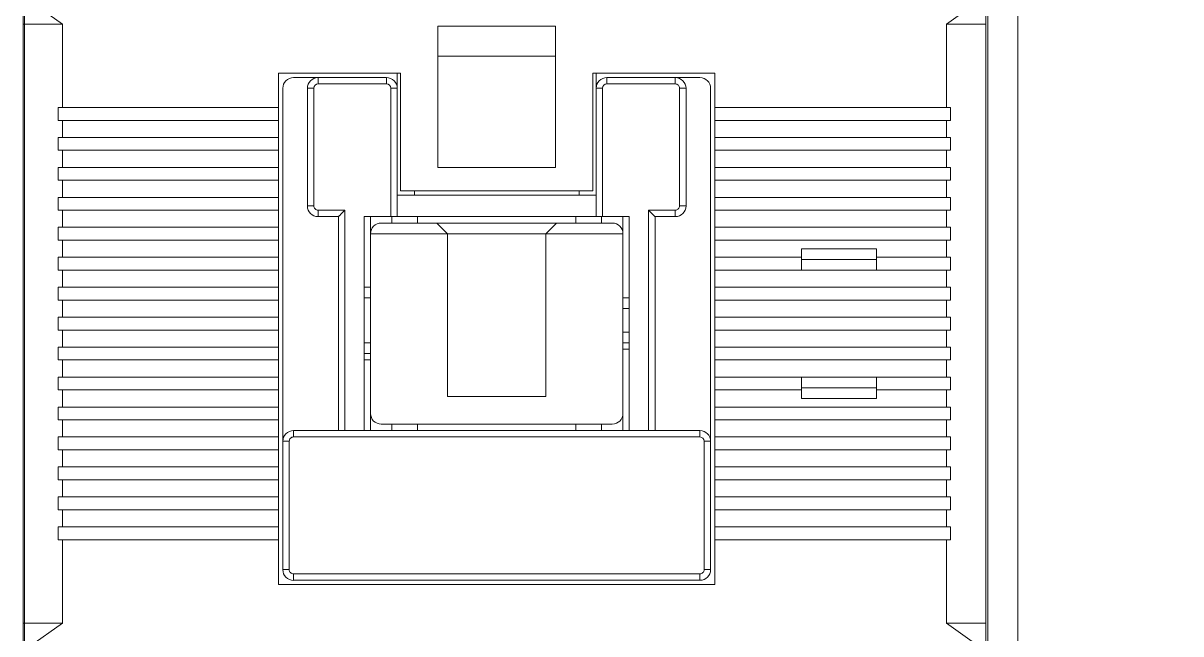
# Model space of a CAD drawing. Header units: millimetres. Extents: x 41 to 1635, y 11 to 1528.
# Drawn here: x 368.8 to 426.7, y 1138.4 to 1168.9 of the extents above; entities that cross this region are included whole.
import ezdxf

# ---------------------------------------------------------------- set-up
doc = ezdxf.new("R2010")
doc.units = ezdxf.units.MM
doc.header["$LTSCALE"] = 8
doc.layers.get('0').update_dxf_attribs({"linetype": 'CONTINUOUS'})
doc.layers.add('PDF_Geometry', color=7, linetype='CONTINUOUS')

# ---------------------------------------------------------------- blocks, each defined once
blk = doc.blocks.new('Contactor1')
at = {"layer": 'PDF_Geometry', "lineweight": 9}
for points in [[(-0.77194, -1.10581), (-0.77194, -1.16265), (-0.79324, -1.16265), (-0.79324, 0.01665), (-0.77194, 0.01665), (-0.77194, -0.04019)], [(-0.79181, -0.28953), (-0.79181, -0.30303), (-0.79181, -0.84295), (-0.79181, -0.85716), (-0.79324, -0.85716)], [(-0.79324, -0.35863), (-0.79324, -0.31901), (-0.79324, -0.35863), (-0.79324, -0.37408)], [(-0.70797, -0.81763), (-0.7577, -0.80887), (-0.77194, -0.80887), (-0.77194, -0.33713), (-0.7577, -0.33713), (-0.70797, -0.32838)], [(-1.42834, -0.35863), (-1.40649, -0.37408), (-1.40649, -0.42949), (-1.40933, -0.42949), (-1.40933, -0.43802), (-1.40649, -0.43802), (-1.40419, -0.43802)], [(-0.79749, -0.35863), (-0.81935, -0.37408), (-0.81935, -0.42949), (-0.82165, -0.42949)], [(-1.43263, -0.37408), (-1.40649, -0.37408), (-1.40649, -0.42949)], [(-1.15713, -0.39541), (-1.07898, -0.39541)], [(-1.18413, -0.40677), (-1.18413, -0.50195)], [(-1.05199, -0.50195), (-1.05199, -0.40677)], [(-1.40933, -0.42949), (-1.40933, -0.43802), (-1.40649, -0.43802), (-1.40649, -0.44938), (-1.40933, -0.44938), (-1.40933, -0.45791), (-1.40649, -0.45791), (-1.40419, -0.45791)], [(-1.26298, -0.42949), (-1.40933, -0.42949), (-1.40649, -0.42949), (-1.40419, -0.42949)], [(-0.82165, -0.43802), (-0.81935, -0.43802), (-0.81935, -0.44938), (-0.81935, -0.43802), (-0.81653, -0.43802), (-0.81653, -0.42949), (-0.81935, -0.42949), (-0.82165, -0.42949), (-0.97313, -0.42949)], [(-1.26298, -0.44938), (-1.40649, -0.44938), (-1.40649, -0.43802), (-1.26298, -0.43802)], [(-1.40419, -0.44938), (-1.40649, -0.44938), (-1.40933, -0.44938), (-1.40933, -0.45791), (-1.40649, -0.45791), (-1.40649, -0.46928), (-1.40933, -0.46928), (-1.40933, -0.47781), (-1.40649, -0.47781), (-1.40419, -0.47781)], [(-0.97313, -0.44938), (-0.82165, -0.44938)], [(-0.81653, -0.44938), (-0.81653, -0.45791)], [(-0.81653, -0.44938), (-0.81653, -0.45791)], [(-1.26298, -0.46928), (-1.40649, -0.46928), (-1.40649, -0.45791), (-1.26298, -0.45791)], [(-0.97313, -0.45791), (-0.82165, -0.45791)], [(-0.81935, -0.45791), (-0.81653, -0.45791)], [(-0.81935, -0.45791), (-0.81653, -0.45791)], [(-1.40419, -0.46928), (-1.40649, -0.46928), (-1.40933, -0.46928), (-1.40933, -0.47781), (-1.40649, -0.47781), (-1.40649, -0.48916), (-1.40933, -0.48916), (-1.40933, -0.4977), (-1.40649, -0.4977), (-1.40419, -0.4977)], [(-0.97313, -0.46928), (-0.82165, -0.46928)], [(-0.81653, -0.46928), (-0.81653, -0.47781)], [(-0.81653, -0.46928), (-0.81653, -0.47781)], [(-1.26298, -0.48916), (-1.40649, -0.48916), (-1.40649, -0.47781), (-1.26298, -0.47781)], [(-0.97313, -0.47781), (-0.82165, -0.47781)], [(-0.81935, -0.47781), (-0.81653, -0.47781)], [(-0.81935, -0.47781), (-0.81653, -0.47781)], [(-1.26298, -0.52895), (-1.40649, -0.52895), (-1.40649, -0.51759), (-1.40933, -0.51759), (-1.40933, -0.50905), (-1.40649, -0.50905), (-1.40649, -0.4977), (-1.40933, -0.4977), (-1.40933, -0.48916), (-1.40649, -0.48916), (-1.40419, -0.48916)], [(-1.18413, -0.48776), (-1.05199, -0.48776)], [(-1.17277, -0.48776), (-1.17277, -0.4849)], [(-1.06335, -0.4849), (-1.06335, -0.48776)], [(-0.97313, -0.48916), (-0.82165, -0.48916)], [(-0.81653, -0.48916), (-0.81653, -0.4977)], [(-0.81653, -0.48916), (-0.81653, -0.4977)], [(-1.26298, -0.50905), (-1.40649, -0.50905), (-1.40649, -0.4977), (-1.26298, -0.4977)], [(-1.2232, -0.64403), (-1.2232, -0.50195), (-1.23672, -0.50195), (-1.23672, -0.4977), (-1.21894, -0.4977), (-1.21894, -0.64403)], [(-1.01719, -0.64403), (-1.01719, -0.4977), (-0.99944, -0.4977), (-0.99944, -0.50195), (-1.01291, -0.50195), (-1.01291, -0.64403)], [(-0.97313, -0.4977), (-0.82165, -0.4977)], [(-0.81935, -0.4977), (-0.81653, -0.4977)], [(-0.81935, -0.4977), (-0.81653, -0.4977)], [(-1.20615, -0.64403), (-1.20615, -0.50195), (-1.02998, -0.50195), (-1.02998, -0.64403)], [(-1.2019, -0.64403), (-1.2019, -0.50195)], [(-1.18767, -0.50621), (-1.18767, -0.50195)], [(-1.17063, -0.50195), (-1.17063, -0.50621)], [(-1.15784, -0.50621), (-1.15076, -0.51333), (-1.15076, -0.62131), (-1.08538, -0.62131), (-1.08538, -0.51333), (-1.07827, -0.50621)], [(-1.06547, -0.50621), (-1.06547, -0.50195)], [(-1.04844, -0.50195), (-1.04844, -0.50621)], [(-1.03422, -0.50195), (-1.03422, -0.64403)], [(-1.26298, -0.51759), (-1.40933, -0.51759), (-1.40933, -0.50905), (-1.40649, -0.50905), (-1.40419, -0.50905)], [(-0.97313, -0.50905), (-0.82165, -0.50905)], [(-0.81653, -0.50905), (-0.81653, -0.51759)], [(-0.81653, -0.50905), (-0.81653, -0.51759)], [(-1.40419, -0.51759), (-1.40649, -0.51759), (-1.40649, -0.52895), (-1.40933, -0.52895), (-1.40933, -0.53748), (-1.40649, -0.53748), (-1.40419, -0.53748)], [(-1.40649, -0.51759), (-1.40933, -0.51759)], [(-0.97313, -0.51759), (-0.82165, -0.51759)], [(-0.81935, -0.51759), (-0.81653, -0.51759)], [(-0.81935, -0.51759), (-0.81653, -0.51759)], [(-1.26298, -0.53748), (-1.40649, -0.53748), (-1.40649, -0.54884), (-1.40649, -0.53748), (-1.40933, -0.53748), (-1.40933, -0.52895), (-1.40649, -0.52895), (-1.40419, -0.52895)], [(-0.91559, -0.52895), (-0.97313, -0.52895)], [(-0.91559, -0.53748), (-0.91559, -0.52327), (-0.86587, -0.52327), (-0.86587, -0.53748)], [(-0.86587, -0.53037), (-0.91559, -0.53037)], [(-0.86587, -0.52895), (-0.82165, -0.52895)], [(-0.81653, -0.52895), (-0.81653, -0.53748)], [(-0.81653, -0.52895), (-0.81653, -0.53748)], [(-0.97313, -0.53748), (-0.82165, -0.53748)], [(-0.81935, -0.53748), (-0.81653, -0.53748)], [(-0.81935, -0.53748), (-0.81653, -0.53748)], [(-1.26298, -0.55737), (-1.40933, -0.55737), (-1.40933, -0.54884), (-1.40649, -0.54884), (-1.40419, -0.54884)], [(-1.40649, -0.54884), (-1.40933, -0.54884), (-1.26298, -0.54884)], [(-1.40933, -0.54884), (-1.40933, -0.55737)], [(-1.2019, -0.54884), (-1.20615, -0.54884)], [(-0.97313, -0.54884), (-0.82165, -0.54884)], [(-0.81653, -0.54884), (-0.81653, -0.55737)], [(-0.81653, -0.54884), (-0.81653, -0.55737)], [(-1.40649, -0.56874), (-1.40649, -0.55737), (-1.40933, -0.55737), (-1.40649, -0.55737), (-1.40419, -0.55737)], [(-1.26298, -0.56874), (-1.40933, -0.56874), (-1.40649, -0.56874), (-1.40649, -0.55737)], [(-1.2019, -0.55595), (-1.20615, -0.55595)], [(-1.02998, -0.55595), (-1.03422, -0.55595)], [(-0.97313, -0.55737), (-0.82165, -0.55737)], [(-0.81935, -0.55737), (-0.81653, -0.55737)], [(-0.81935, -0.55737), (-0.81653, -0.55737)], [(-1.26298, -0.57727), (-1.40933, -0.57727), (-1.40933, -0.56874), (-1.40649, -0.56874), (-1.40419, -0.56874)], [(-1.40933, -0.56874), (-1.40933, -0.57727)], [(-1.02998, -0.56306), (-1.03422, -0.56306)], [(-0.97313, -0.56874), (-0.82165, -0.56874)], [(-0.81653, -0.56874), (-0.81653, -0.57727)], [(-0.81653, -0.56874), (-0.81653, -0.57727)], [(-1.40649, -0.58863), (-1.40649, -0.57727), (-1.40933, -0.57727), (-1.40649, -0.57727), (-1.40419, -0.57727)], [(-1.26298, -0.58863), (-1.40933, -0.58863), (-1.40649, -0.58863), (-1.40649, -0.57727)], [(-1.03422, -0.57869), (-1.02998, -0.57869)], [(-0.97313, -0.57727), (-0.82165, -0.57727)], [(-0.81935, -0.57727), (-0.81653, -0.57727)], [(-0.81935, -0.57727), (-0.81653, -0.57727)], [(-1.40933, -0.58863), (-1.40933, -0.59716), (-1.40649, -0.59716), (-1.40419, -0.59716)], [(-1.40419, -0.58863), (-1.40649, -0.58863), (-1.40933, -0.58863), (-1.40933, -0.59716), (-1.40649, -0.59716), (-1.40649, -0.60852), (-1.40933, -0.60852), (-1.40933, -0.61703), (-1.40649, -0.61703), (-1.40419, -0.61703)], [(-1.20615, -0.5858), (-1.2019, -0.5858)], [(-1.03422, -0.5858), (-1.02998, -0.5858)], [(-1.03422, -0.59005), (-1.02998, -0.59005)], [(-0.97313, -0.58863), (-0.82165, -0.58863)], [(-0.81653, -0.58863), (-0.81653, -0.59716)], [(-0.81653, -0.58863), (-0.81653, -0.59716)], [(-1.26298, -0.60852), (-1.40649, -0.60852), (-1.40649, -0.59716), (-1.26298, -0.59716)], [(-1.20615, -0.5929), (-1.2019, -0.5929)], [(-1.20615, -0.59716), (-1.2019, -0.59716)], [(-0.97313, -0.59716), (-0.82165, -0.59716)], [(-0.81935, -0.59716), (-0.81653, -0.59716)], [(-0.81935, -0.59716), (-0.81653, -0.59716)], [(-1.26298, -0.61703), (-1.40649, -0.61703), (-1.40649, -0.62841), (-1.40649, -0.61703), (-1.40933, -0.61703), (-1.40933, -0.60852), (-1.40649, -0.60852), (-1.40419, -0.60852)], [(-0.97313, -0.60852), (-0.82165, -0.60852)], [(-0.86587, -0.60852), (-0.86587, -0.62273), (-0.91559, -0.62273), (-0.91559, -0.60852)], [(-0.81653, -0.60852), (-0.81653, -0.61703)], [(-0.81653, -0.60852), (-0.81653, -0.61703)], [(-0.97313, -0.61703), (-0.91559, -0.61703)], [(-0.91559, -0.61562), (-0.86587, -0.61562)], [(-0.86587, -0.61703), (-0.82165, -0.61703)], [(-0.81935, -0.61703), (-0.81653, -0.61703)], [(-0.81935, -0.61703), (-0.81653, -0.61703)], [(-1.26298, -0.63695), (-1.40933, -0.63695), (-1.40933, -0.62841), (-1.40649, -0.62841), (-1.40419, -0.62841)], [(-1.40649, -0.62841), (-1.40933, -0.62841), (-1.26298, -0.62841)], [(-1.40933, -0.62841), (-1.40933, -0.63695)], [(-0.97313, -0.62841), (-0.82165, -0.62841)], [(-0.81653, -0.62841), (-0.81653, -0.63695)], [(-0.81653, -0.62841), (-0.81653, -0.63695)], [(-1.40649, -0.6483), (-1.40649, -0.63695), (-1.40933, -0.63695), (-1.40649, -0.63695), (-1.40419, -0.63695)], [(-1.40933, -0.6483), (-1.40649, -0.6483), (-1.40649, -0.63695)], [(-0.97313, -0.63695), (-0.82165, -0.63695)], [(-0.81935, -0.63695), (-0.81653, -0.63695)], [(-0.81935, -0.63695), (-0.81653, -0.63695)], [(-1.18767, -0.64403), (-1.18767, -0.63977)], [(-1.17063, -0.64403), (-1.17063, -0.63977)], [(-1.06547, -0.63977), (-1.06547, -0.64403)], [(-1.04844, -0.63977), (-1.04844, -0.64403)], [(-1.40419, -0.65684), (-1.40649, -0.65684), (-1.40933, -0.65684), (-1.40933, -0.6483), (-1.26298, -0.6483)], [(-1.40933, -0.66819), (-1.40649, -0.66819), (-1.40649, -0.65684), (-1.40933, -0.65684), (-1.40933, -0.6483), (-1.40649, -0.6483), (-1.40419, -0.6483)], [(-0.97313, -0.6483), (-0.82165, -0.6483)], [(-0.81653, -0.6483), (-0.81653, -0.65684)], [(-0.81653, -0.6483), (-0.81653, -0.65684)], [(-1.40649, -0.66819), (-1.40649, -0.65684), (-1.26298, -0.65684)], [(-0.97313, -0.65684), (-0.82165, -0.65684)], [(-0.81935, -0.65684), (-0.81653, -0.65684)], [(-0.81935, -0.65684), (-0.81653, -0.65684)], [(-1.40419, -0.67673), (-1.40649, -0.67673), (-1.40933, -0.67673), (-1.40933, -0.66819), (-1.26298, -0.66819)], [(-1.40419, -0.66819), (-1.40649, -0.66819), (-1.40933, -0.66819), (-1.40933, -0.67673)], [(-0.97313, -0.66819), (-0.82165, -0.66819)], [(-0.81653, -0.66819), (-0.81653, -0.67673)], [(-0.81653, -0.66819), (-0.81653, -0.67673)], [(-1.40419, -0.68809), (-1.40649, -0.68809), (-1.40933, -0.68809), (-1.40649, -0.68809), (-1.40649, -0.67673), (-1.40933, -0.67673), (-1.26298, -0.67673)], [(-1.40649, -0.67673), (-1.40649, -0.68809), (-1.26298, -0.68809)], [(-0.97313, -0.67673), (-0.82165, -0.67673)], [(-0.81935, -0.67673), (-0.81653, -0.67673)], [(-0.81935, -0.67673), (-0.81653, -0.67673)], [(-0.97313, -0.68809), (-0.82165, -0.68809)], [(-0.81653, -0.68809), (-0.81653, -0.69662)], [(-0.81653, -0.68809), (-0.81653, -0.69662)], [(-1.40419, -0.69662), (-1.40649, -0.69662), (-1.40933, -0.69662), (-1.40649, -0.69662), (-1.40649, -0.70799), (-1.40933, -0.70799), (-1.40933, -0.71649), (-1.40649, -0.71649), (-1.40419, -0.71649)], [(-1.26298, -0.69662), (-1.40649, -0.69662), (-1.40649, -0.70799), (-1.26298, -0.70799)], [(-0.97313, -0.69662), (-0.82165, -0.69662)], [(-0.81935, -0.69662), (-0.81653, -0.69662)], [(-0.81935, -0.69662), (-0.81653, -0.69662)], [(-1.40419, -0.70799), (-1.40649, -0.70799), (-1.40933, -0.70799), (-1.40933, -0.71649), (-1.26298, -0.71649)], [(-0.97313, -0.70799), (-0.82165, -0.70799)], [(-1.42834, -0.78737), (-1.40649, -0.77192), (-1.40649, -0.71649), (-1.40933, -0.71649)], [(-0.97313, -0.71649), (-0.82165, -0.71649)], [(-0.79324, -0.77192), (-0.81935, -0.77192), (-0.81935, -0.71649), (-0.81935, -0.77192), (-0.79749, -0.78737)]]:
    blk.add_lwpolyline(points, dxfattribs=at)
at = {"layer": 'PDF_Geometry', "lineweight": 20}
blk.add_lwpolyline([(-1.43184, -0.03744), (-1.43184, -1.10747)], dxfattribs=at)
at = {"layer": 'PDF_Geometry', "lineweight": 9}
for points in [[(-1.43263, -0.77192), (-1.43263, -0.37408), (-1.43263, -0.35863), (-1.43263, -0.31901), (-1.43263, -0.30731), (-1.43263, -0.21106), (-1.43263, -0.10413), (-1.43263, -0.0544), (-1.43263, -0.10413, -0.414085), (-1.42549, -0.09701)], [(-0.97313, -0.43802), (-0.82165, -0.43802), (-0.81935, -0.43802), (-0.81653, -0.43802), (-0.81653, -0.42949), (-0.81935, -0.42949), (-0.81935, -0.37408), (-0.79324, -0.37408), (-0.79324, -0.77192), (-0.79324, -0.78737), (-0.79324, -0.82698), (-0.79324, -0.83869), (-0.79324, -0.93494), (-0.79324, -1.04188), (-0.79324, -1.0916), (-0.79324, -1.10581), (-0.62273, -1.10581, 0.414184), (-0.56591, -1.16265)], [(-1.25303, -0.64403, 0.416411), (-1.26013, -0.65115), (-1.25587, -0.65115), (-1.25587, -0.73638), (-1.26013, -0.73638), (-1.26013, -0.41672, -0.416853), (-1.25303, -0.40962), (-1.19123, -0.40962), (-1.19123, -0.41385), (-1.23672, -0.41385), (-1.23672, -0.40962, 0.41506), (-1.2438, -0.41672)], [(-1.19123, -0.40962, -0.415385), (-1.18413, -0.41672), (-1.18838, -0.41672), (-1.18838, -0.50195)], [(-1.04773, -0.50195), (-1.04773, -0.41672), (-1.05199, -0.41672, -0.414976), (-1.04488, -0.40962)], [(-0.98308, -0.64403, -0.41274), (-0.97598, -0.65115), (-0.98024, -0.65115), (-0.98024, -0.73638), (-0.97598, -0.73638), (-0.97598, -0.41672, 0.413181), (-0.98308, -0.40962), (-1.04488, -0.40962), (-1.04488, -0.41385), (-0.99944, -0.41385), (-0.99944, -0.40962, -0.414562), (-0.99231, -0.41672)], [(-1.03422, -0.63267, -0.413803), (-1.04134, -0.63977), (-1.1948, -0.63977, -0.413136), (-1.2019, -0.63267)], [(-1.42549, -1.04898, -0.414134), (-1.43263, -1.04188), (-1.43263, -1.0916), (-1.43263, -1.04188), (-1.43263, -0.93494), (-1.43263, -0.83869), (-1.43263, -0.82698), (-1.43263, -0.78737), (-1.43263, -0.77192), (-1.40649, -0.77192), (-1.40649, -0.71649)]]:
    blk.add_lwpolyline(points, format="xyb", dxfattribs=at)
for points in [[(-1.07898, -0.37552), (-1.07898, -0.46928), (-1.15713, -0.46928), (-1.15713, -0.37552)], [(-1.0541, -0.40677), (-1.0541, -0.4849), (-1.18199, -0.4849), (-1.18199, -0.40677), (-1.26298, -0.40677), (-1.26298, -0.74634), (-0.97313, -0.74634), (-0.97313, -0.40677)], [(-1.23953, -0.41672), (-1.23953, -0.49484), (-1.2438, -0.49484), (-1.2438, -0.41672)], [(-0.99658, -0.41672), (-0.99231, -0.41672), (-0.99231, -0.49484), (-0.99658, -0.49484)], [(-0.81653, -0.44938), (-0.81935, -0.44938), (-0.82165, -0.44938), (-0.81935, -0.44938)], [(-0.81935, -0.45791), (-0.82165, -0.45791), (-0.81935, -0.45791), (-0.81935, -0.46928)], [(-0.81653, -0.46928), (-0.81935, -0.46928), (-0.82165, -0.46928), (-0.81935, -0.46928)], [(-0.81935, -0.47781), (-0.82165, -0.47781), (-0.81935, -0.47781), (-0.81935, -0.48916)], [(-0.81653, -0.48916), (-0.81935, -0.48916), (-0.82165, -0.48916), (-0.81935, -0.48916)], [(-0.81935, -0.4977), (-0.82165, -0.4977), (-0.81935, -0.4977), (-0.81935, -0.50905)], [(-0.81653, -0.50905), (-0.81935, -0.50905), (-0.82165, -0.50905), (-0.81935, -0.50905)], [(-0.81935, -0.51759), (-0.82165, -0.51759), (-0.81935, -0.51759), (-0.81935, -0.52895)], [(-0.81653, -0.52895), (-0.81935, -0.52895), (-0.82165, -0.52895), (-0.81935, -0.52895)], [(-0.81935, -0.53748), (-0.82165, -0.53748), (-0.81935, -0.53748), (-0.81935, -0.54884)], [(-0.81653, -0.54884), (-0.81935, -0.54884), (-0.82165, -0.54884), (-0.81935, -0.54884)], [(-0.81935, -0.55737), (-0.82165, -0.55737), (-0.81935, -0.55737), (-0.81935, -0.56874)], [(-0.81653, -0.56874), (-0.81935, -0.56874), (-0.82165, -0.56874), (-0.81935, -0.56874)], [(-0.81935, -0.57727), (-0.82165, -0.57727), (-0.81935, -0.57727), (-0.81935, -0.58863)], [(-0.81653, -0.58863), (-0.81935, -0.58863), (-0.82165, -0.58863), (-0.81935, -0.58863)], [(-0.81935, -0.59716), (-0.82165, -0.59716), (-0.81935, -0.59716), (-0.81935, -0.60852)], [(-0.81653, -0.60852), (-0.81935, -0.60852), (-0.82165, -0.60852), (-0.81935, -0.60852)], [(-0.81935, -0.61703), (-0.82165, -0.61703), (-0.81935, -0.61703), (-0.81935, -0.62841)], [(-0.81653, -0.62841), (-0.81935, -0.62841), (-0.82165, -0.62841), (-0.81935, -0.62841)], [(-0.81935, -0.63695), (-0.82165, -0.63695), (-0.81935, -0.63695), (-0.81935, -0.6483)], [(-0.98308, -0.64403), (-0.98308, -0.6483), (-1.25303, -0.6483), (-1.25303, -0.64403)], [(-0.81653, -0.6483), (-0.81935, -0.6483), (-0.82165, -0.6483), (-0.81935, -0.6483)], [(-0.81935, -0.65684), (-0.82165, -0.65684), (-0.81935, -0.65684), (-0.81935, -0.66819)], [(-0.81653, -0.66819), (-0.81935, -0.66819), (-0.82165, -0.66819), (-0.81935, -0.66819)], [(-0.81935, -0.67673), (-0.82165, -0.67673), (-0.81935, -0.67673), (-0.81935, -0.68809)], [(-1.40933, -0.69662), (-1.40933, -0.68809)], [(-0.81653, -0.68809), (-0.81935, -0.68809), (-0.82165, -0.68809), (-0.81935, -0.68809)], [(-0.81935, -0.69662), (-0.82165, -0.69662), (-0.81935, -0.69662), (-0.81935, -0.70799)], [(-0.81935, -0.71649), (-0.82165, -0.71649), (-0.81935, -0.71649), (-0.81653, -0.71649), (-0.81653, -0.70799), (-0.81935, -0.70799), (-0.82165, -0.70799), (-0.81935, -0.70799), (-0.81653, -0.70799), (-0.81653, -0.71649)], [(-0.98308, -0.74349), (-0.98308, -0.73923), (-1.25303, -0.73923), (-1.25303, -0.74349)]]:
    blk.add_lwpolyline(points, close=True, dxfattribs=at)
blk.add_lwpolyline([(-1.2019, -0.51333), (-1.03422, -0.51333, 0.41343), (-1.04134, -0.50621), (-1.1948, -0.50621, 0.41276)], format="xyb", close=True, dxfattribs=at)
for centre, radius, start, end in [((-1.19125, -0.41672), 0.00286, 0.04405, 89.67937), ((-1.04487, -0.41672), 0.00286, 90.31777, 179.95881), ((-0.99943, -0.41671), 0.00286, 359.92252, 90.0772), ((-1.23672, -0.49487), 0.00708, 179.77577, 269.99842), ((-1.2367, -0.49487), 0.00283, 179.38344, 269.77856), ((-0.99942, -0.49484), 0.00711, 269.88245, 0.00844), ((-0.99942, -0.49486), 0.00284, 269.56532, 0.43496), ((-1.25304, -0.65113), 0.00283, 89.93364, 180.33143), ((-0.98309, -0.65115), 0.00285, 0.02387, 89.70657), ((-1.25305, -0.73642), 0.00708, 179.72598, 270.15944), ((-1.25305, -0.73641), 0.00282, 179.48078, 270.2371), ((-0.9831, -0.73637), 0.00712, 270.19959, 359.915), ((-0.98308, -0.73639), 0.00284, 270.12173, 0.16488)]:
    blk.add_arc(centre, radius, start, end, dxfattribs=at)
for points in [[(-1.23672, -0.41385), (-1.23827, -0.41385), (-1.23953, -0.41515), (-1.23953, -0.41672)], [(-1.22215, -0.50088), (-1.22066, -0.49941), (-1.22262, -0.5014), (-1.22116, -0.49991)], [(-1.22116, -0.49991), (-1.21949, -0.49827), (-1.22169, -0.50046), (-1.22005, -0.49881)], [(-1.22005, -0.49881), (-1.21838, -0.49712), (-1.22063, -0.49937), (-1.21894, -0.4977)], [(-1.01608, -0.49881), (-1.01774, -0.49712), (-1.01552, -0.49937), (-1.01719, -0.4977)], [(-1.01497, -0.49991), (-1.01662, -0.49827), (-1.01442, -0.50046), (-1.01608, -0.49881)], [(-1.01398, -0.50088), (-1.01545, -0.49941), (-1.01349, -0.5014), (-1.01497, -0.49991)], [(-1.2232, -0.50195), (-1.22273, -0.50149), (-1.22337, -0.50212), (-1.22287, -0.50163)], [(-1.22287, -0.50163), (-1.22174, -0.50052), (-1.22326, -0.50201), (-1.22215, -0.50088)], [(-1.01323, -0.50163), (-1.01435, -0.50052), (-1.01285, -0.50201), (-1.01398, -0.50088)], [(-1.01291, -0.50195), (-1.01338, -0.50149), (-1.01278, -0.50212), (-1.01323, -0.50163)]]:
    blk.add_open_spline(points, degree=3, dxfattribs=at)

msp = doc.modelspace()

# ---------------------------------------------------------------- block references
at = {"xscale": 75.19614335325724, "yscale": 75.19614335325724, "zscale": 75.19614335325724}
msp.add_blockref('Contactor1', (476.569, 1197.02), dxfattribs=at)

doc.saveas('drawing.dxf')
